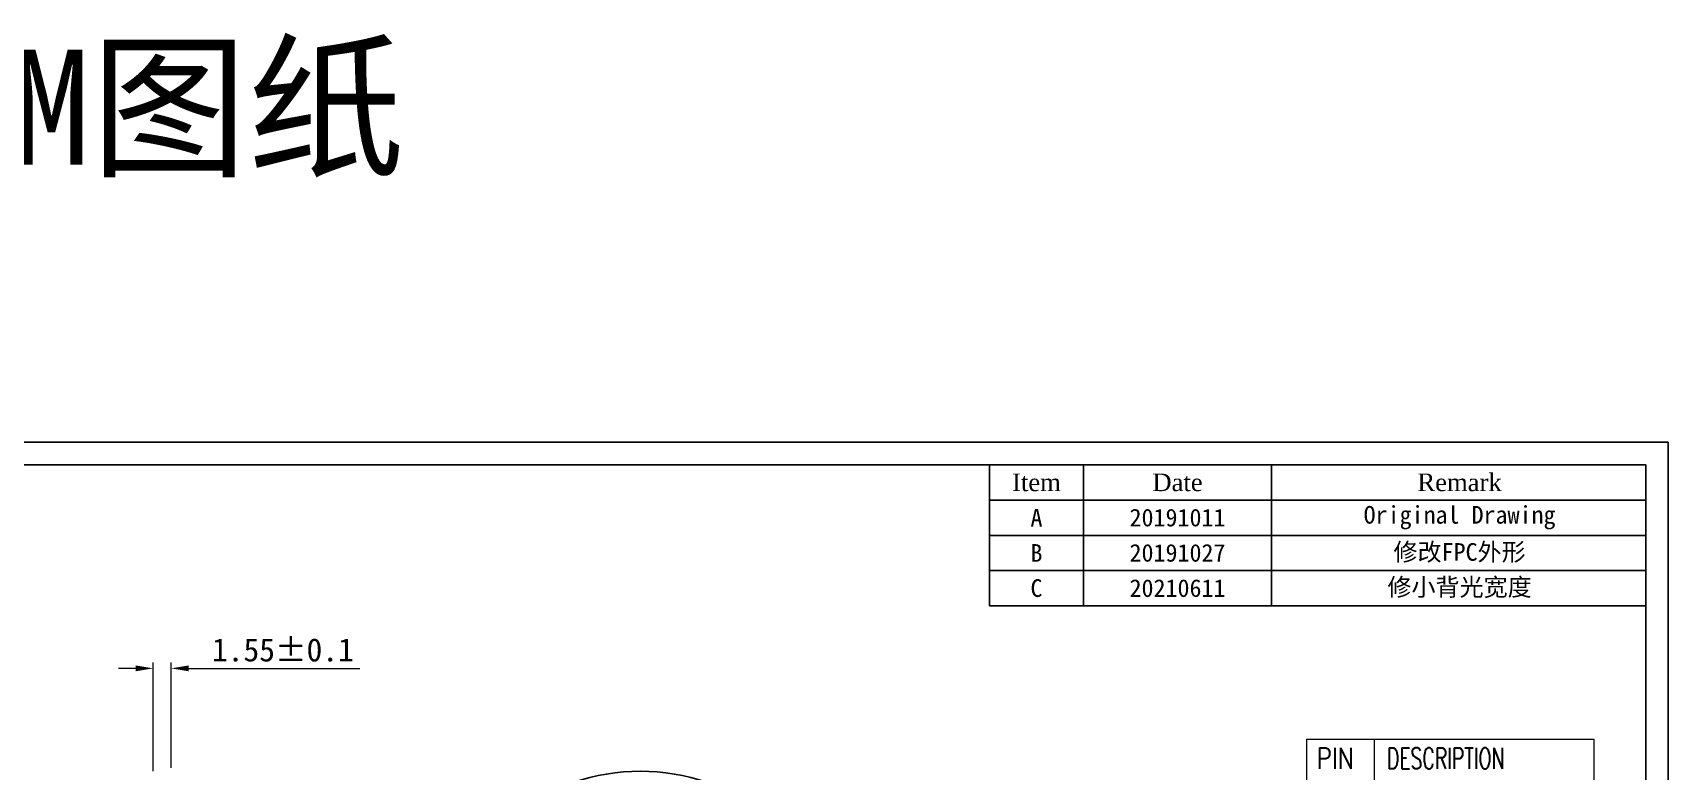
# Model space of a CAD drawing. Header units: millimetres. Extents: x 1040 to 3675, y 249 to 975.
# Drawn here: x 1429.4 to 1570.5, y 392.8 to 456.5 of the extents above; entities that cross this region are included whole.
import ezdxf

# ---------------------------------------------------------------- set-up
doc = ezdxf.new("R2010")
doc.units = ezdxf.units.MM
for name, color, linetype in [('FRAME', 154, 'Continuous'), ('图框', 7, 'Continuous'), ('铁框', 5, 'Continuous')]:
    doc.layers.add(name, color=color, linetype=linetype)
doc.styles.get("Standard").update_dxf_attribs({"font": 'txt', "bigfont": 'gbcbig.shx'})
doc.styles.add('宋体', font='')
doc.styles.add('工程', font='gbenor.shx', dxfattribs={"width": 1.25, "bigfont": 'gbcbig.shx'})
doc.styles.get('宋体').set_extended_font_data('SimSun')
doc.dimstyles.new('标准', dxfattribs={"dimtxt": 2, "dimasz": 1.8, "dimexe": 0.5, "dimexo": 0.4, "dimgap": 0.1, "dimtad": 1, "dimzin": 1, "dimdsep": 46, "dimtxsty": '工程', "dimblk": 'CLOSEDBLANK', "dimcen": 0.09, "dimclrd": 3, "dimclre": 3, "dimclrt": 3, "dimadec": 0, "dimazin": 0, "dimtfac": 1, "dimtofl": 0, "dimtmove": 0, "dimatfit": 3, "dimldrblk": 'CLOSEDBLANK', "dimfxl": 1, "dimtolj": 1, "dimlwd": 0, "dimlwe": 0, "dimarcsym": 0})

# ---------------------------------------------------------------- blocks, each defined once
blk = doc.blocks.new('*D100')
at = {"color": 7, "lineweight": 0, "transparency": 16777216}
for p, q in [((1439.76, 392.79), (1439.76, 402.17)), ((1441.31, 393.09), (1441.31, 402.17)), ((1438.26, 401.67), (1436.76, 401.67)), ((1442.81, 401.67), (1457.58, 401.67))]:
    blk.add_line(p, q, dxfattribs=at)
at = {"color": 7, "transparency": 16777216}
for points in [[(1438.26, 401.92), (1438.26, 401.42), (1439.76, 401.67)], [(1442.81, 401.92), (1442.81, 401.42), (1441.31, 401.67)]]:
    blk.add_solid(points, dxfattribs=at)
at = {"layer": 'Defpoints', "color": 0, "transparency": 16777216}
for p in [(1441.31, 401.67), (1439.76, 392.39), (1441.31, 392.69)]:
    blk.add_point(p, dxfattribs=at)
at = {"color": 7, "transparency": 16777216, "insert": (1450.95, 403.25), "char_height": 2, "attachment_point": 5, "style": '宋体'}
blk.add_mtext('\\A1;1.55%%P0.1', dxfattribs=at)
blk = doc.blocks.new('_ClosedBlank')
at = {"color": 0, "linetype": 'ByBlock', "lineweight": -2}
for p, q in [((-1, 0.167), (0, 0)), ((-1, 0.167), (-1, -0.167)), ((0, 0), (-1, -0.167))]:
    blk.add_line(p, q, dxfattribs=at)

msp = doc.modelspace()

# ---------------------------------------------------------------- linework, layer by layer
at = {"color": 0, "lineweight": 0}
for p, q in [((1539.2409, 395.5691), (1539.2409, 310.3761)), ((1545.0907, 395.5691), (1545.0907, 310.3761)), ((1564.0666, 310.3761), (1564.0666, 395.5691))]:
    msp.add_line(p, q, dxfattribs=at)
at = {"color": 0, "linetype": 'Continuous', "lineweight": 0}
msp.add_line((1539.2409, 395.5691), (1564.0666, 395.5691), dxfattribs=at)
at = {"layer": 'FRAME', "color": 7}
for p, q in [((1511.8991, 407.0612), (1511.8991, 419.2263)), ((1520.0091, 407.0612), (1520.0091, 419.2263)), ((1536.2293, 407.0612), (1536.2293, 419.2263)), ((1511.8991, 416.185), (1568.5062, 416.185)), ((1511.8991, 413.1437), (1568.5062, 413.1437)), ((1511.8991, 413.1437), (1568.5062, 413.1437)), ((1511.8991, 413.1437), (1568.5062, 413.1437)), ((1511.8991, 410.1025), (1568.5062, 410.1025)), ((1511.8991, 410.1025), (1568.5062, 410.1025)), ((1511.8991, 410.1025), (1568.5062, 410.1025)), ((1511.8991, 410.1025), (1568.5062, 410.1025)), ((1511.8991, 410.1025), (1568.5062, 410.1025)), ((1511.8991, 407.0612), (1568.5062, 407.0612)), ((1511.8991, 407.0612), (1568.5062, 407.0612))]:
    msp.add_line(p, q, dxfattribs=at)
for points in [[(1570.4534, 421.1735), (1336.7858, 421.1735), (1336.7858, 265.3951), (1570.4534, 265.3951)], [(1568.5062, 267.3423), (1338.733, 267.3423), (1338.733, 419.2263), (1568.5062, 419.2263)]]:
    msp.add_lwpolyline(points, close=True, dxfattribs=at)
at = {"layer": '铁框', "color": 7}
msp.add_arc((1481.7834, 374.9976), 17.8, 334.789553, 205.210362, dxfattribs=at)

# ---------------------------------------------------------------- texts
at = {"color": 0, "linetype": 'Continuous', "lineweight": 0}
for s, height, width, p in [('PIN', 1.82844, 0.8, (1540.1112, 392.9934)), ('DESCRIPTION', 1.828441, 0.65, (1546.1836, 392.9934))]:
    msp.add_text(s, height=height, dxfattribs=dict(at, width=width)).set_placement(p)
at = {"layer": 'FRAME', "color": 7, "attachment_point": 5, "style": '宋体'}
for s, insert, char_height in [('{\\fTimes New Roman|b0|i0|c0|p18;Item}', (1515.9541, 417.7057), 1.52064), ('{\\fTimes New Roman|b0|i0|c0|p18;Date}', (1528.1192, 417.7057), 1.52064), ('{\\fTimes New Roman|b0|i0|c0|p18;Remark}', (1552.4495, 417.7057), 1.52064), ('A', (1515.9541, 414.6644), 1.5206), ('20191011', (1528.1192, 414.6644), 1.52064), ('Original Drawing', (1552.4495, 414.6644), 1.52064), ('B', (1515.9541, 411.6231), 1.5206), ('20191027', (1528.1192, 411.6231), 1.52064), ('修改FPC外形', (1552.4495, 411.6231), 1.52064)]:
    msp.add_mtext(s, dxfattribs=dict(at, insert=insert, char_height=char_height))
at = {"layer": 'FRAME', "color": 1, "attachment_point": 5, "style": '宋体'}
for s, insert, char_height in [('C', (1515.9541, 408.5818), 1.5206), ('20210611', (1528.1192, 408.5818), 1.52064), ('修小背光宽度', (1552.4495, 408.5818), 1.52064)]:
    msp.add_mtext(s, dxfattribs=dict(at, insert=insert, char_height=char_height))
at = {"layer": '图框', "style": '宋体'}
msp.add_text('LCM图纸', height=9.92416, dxfattribs=at).set_placement((1414.1175, 445.1105))

# ---------------------------------------------------------------- dimensions: what is measured, and where the dimension line sits
dim = msp.add_linear_dim(base=(1441.3073, 401.668), p1=(1439.7572, 392.3876), p2=(1441.3073, 392.6891), text='<>%%P0.1', dimstyle='标准', override={"dimtxt": 2, "dimasz": 1.5, "dimgap": 0.5, "dimtxsty": '宋体', "dimsah": 1, "dimclrd": 7, "dimclre": 7, "dimclrt": 7})
dim.commit()
dim.dimension.update_dxf_attribs({"geometry": '*D100', "text_midpoint": (1450.9517, 401.668), "dimtype": 160})

doc.saveas('drawing.dxf')
